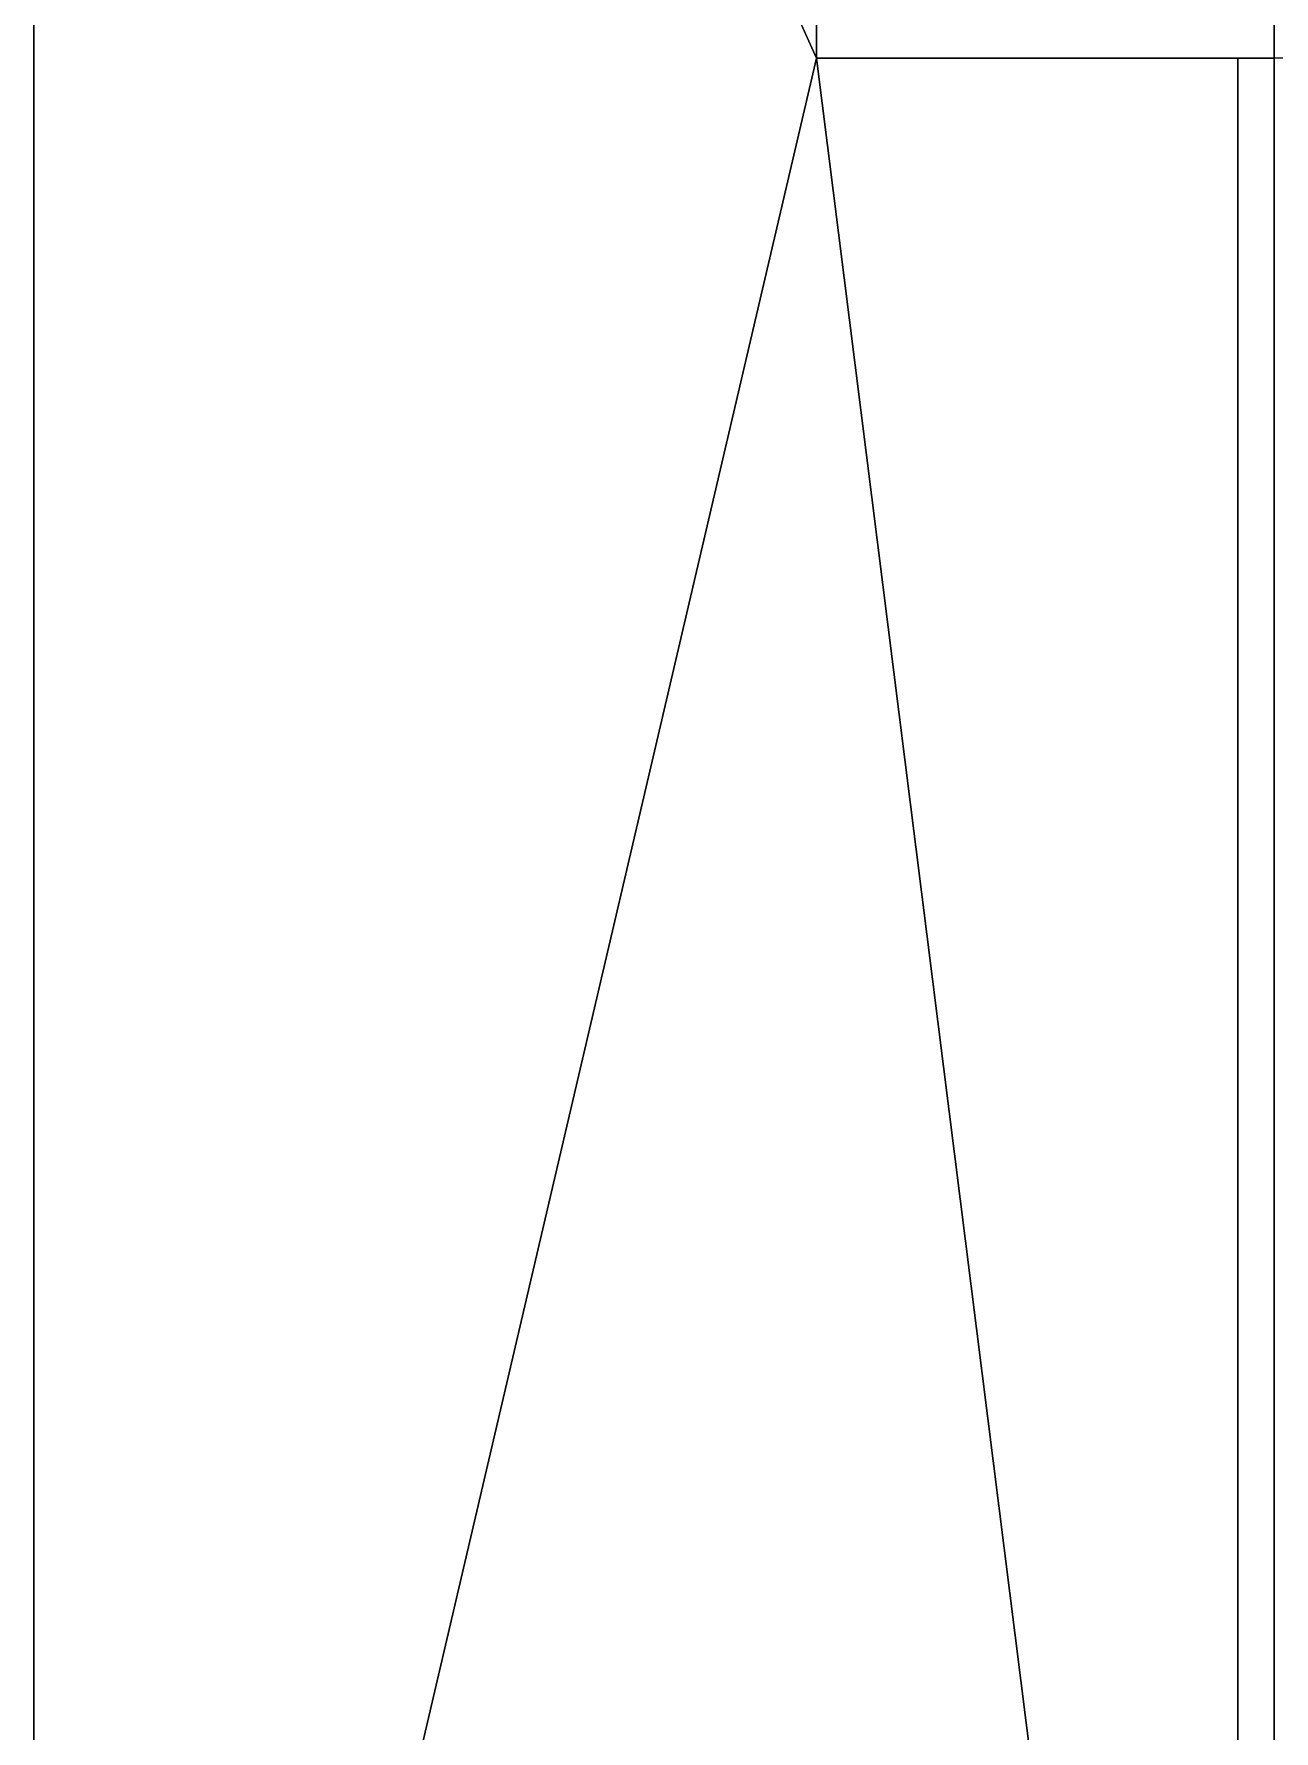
# Model space of a CAD drawing. Header units: millimetres. Extents: x -5300 to 98858, y -5196 to 93886.
# Drawn here: x -5300 to -150, y 6650 to 13700 of the extents above; entities that cross this region are included whole.
import ezdxf

# ---------------------------------------------------------------- set-up
doc = ezdxf.new("R2010")
doc.units = ezdxf.units.MM
doc.layers.add('Генплан', color=7, linetype='Continuous', lineweight=9)
for name, color, linetype, lineweight, true_color in [('Перекрытия', 7, 'Continuous', 18, 0x7f7f7f), ('Стены', 7, 'Continuous', 18, 0x7f7f7f), ('Стены разрез', 7, 'Continuous', 50, 0x7f7f7f)]:
    doc.layers.add(name, color=color, linetype=linetype, lineweight=lineweight, true_color=true_color)

# ---------------------------------------------------------------- blocks, each defined once
blk = doc.blocks.new('ПЕР-002 - ПЕР-002-240075-Подвал')
at = {"layer": 'Перекрытия', "color": 254, "true_color": 0xd4d4d4}
for p, q in [((-150, 36630), (-150, -150)), ((-150, -150), (-150, 36630))]:
    blk.add_line(p, q, dxfattribs=at)
blk = doc.blocks.new('СТН-01 - СТН-01-240558-Подвал')
at = {"layer": 'Стены', "color": 254, "true_color": 0xd4d4d4}
for p, q in [((-300, 13600), (-300, 13600)), ((-300, 13600), (-300, -300)), ((-300, 13600), (-300, -300)), ((-150, 13600), (-300, 13600)), ((-300, 13600), (-300, 13600)), ((-150, 13600), (-300, 13600)), ((-300, -300), (-300, 13600)), ((-300, 13600), (-150, 13600))]:
    blk.add_line(p, q, dxfattribs=at)
blk = doc.blocks.new('СТН-01 - СТН-01-240562-Подвал')
blk.add_blockref('СТН-01 - СТН-01-240558-Подвал', (0, 0))
blk = doc.blocks.new('СТН-01 217713 - СТН-01 2-248817-Подвал')
at = {"layer": 'Стены', "color": 254, "true_color": 0xd4d4d4}
blk.add_line((0, 13800), (-1850, 13800), dxfattribs=at)
blk = doc.blocks.new('СТН-01 217713 - СТН-01 217713-248814-Подвал')
at = {"layer": 'Стены', "color": 254, "true_color": 0xd4d4d4}
for p, q in [((-2050, 13800), (-2050, 13800)), ((-150, 13800), (-150, 13800)), ((-150, 13800), (0, 13800)), ((-150, 13600), (-150, 13800)), ((0, 13800), (0, 13800)), ((0, 13600), (0, 13800)), ((-2050, 13600), (-2050, 13600)), ((0, 13600), (-150, 13600)), ((-150, 13600), (-150, 13600)), ((0, 13600), (0, 13600))]:
    blk.add_line(p, q, dxfattribs=at)
at = {"layer": 'Стены разрез', "color": 254, "lineweight": 25, "true_color": 0xd4d4d4}
for p, q in [((-150, 13800), (-2050, 13800)), ((-2050, 13800), (-2050, 13600)), ((-150, 13600), (-150, 13800)), ((-2050, 13600), (-150, 13600))]:
    blk.add_line(p, q, dxfattribs=at)
blk.add_blockref('СТН-01 217713 - СТН-01 2-248817-Подвал', (0, 0))
blk = doc.blocks.new('Местность - Местность-379060-Подвал')
at = {"layer": 'Генплан', "color": 253, "true_color": 0xaaaaaa}
for p, q in [((-5300, 20800), (-2050, 13600)), ((-2050, 13600), (-5300, 20800)), ((-5300, 20800), (-5300, -300)), ((-5300, -300), (-5300, 20800)), ((-5300, -300), (-5300, 20800)), ((-5300, 20800), (-5300, -300)), ((-2050, 13600), (-2050, 20800)), ((-2050, 20800), (-2050, 13600)), ((-2050, 13600), (-2050, 20800)), ((-2050, 20800), (-2050, 13600)), ((-5300, -300), (-2050, 13600)), ((-2050, 13600), (-5300, -300)), ((-2050, 13600), (-2050, 13600)), ((-2050, 13600), (-300, 13600)), ((-300, 13600), (-2050, 13600)), ((-2050, 13600), (-2050, 13600)), ((-2050, 13600), (-300, 13600)), ((-300, -300), (-2050, 13600)), ((-2050, 13600), (-300, -300)), ((-300, 13600), (-2050, 13600)), ((-300, 13600), (-300, 13600)), ((-300, 13600), (-300, -300)), ((-300, -300), (-300, 13600)), ((-300, 13600), (-300, -300)), ((-300, -300), (-300, 13600)), ((-300, 13600), (-300, 13600))]:
    blk.add_line(p, q, dxfattribs=at)
blk = doc.blocks.new('Местность - Местность-379064-Подвал')
blk.add_blockref('Местность - Местность-379060-Подвал', (0, 0))

msp = doc.modelspace()

# ---------------------------------------------------------------- block references
at = {"layer": 'Генплан', "color": 253, "true_color": 0xaaaaaa}
msp.add_blockref('Местность - Местность-379064-Подвал', (0, 0), dxfattribs=at)
at = {"layer": 'Перекрытия', "color": 254, "true_color": 0xd4d4d4}
msp.add_blockref('ПЕР-002 - ПЕР-002-240075-Подвал', (0, 0), dxfattribs=at)
at = {"layer": 'Стены', "color": 254, "true_color": 0xd4d4d4}
for name in ['СТН-01 - СТН-01-240562-Подвал', 'СТН-01 217713 - СТН-01 217713-248814-Подвал']:
    msp.add_blockref(name, (0, 0), dxfattribs=at)

doc.saveas('drawing.dxf')
